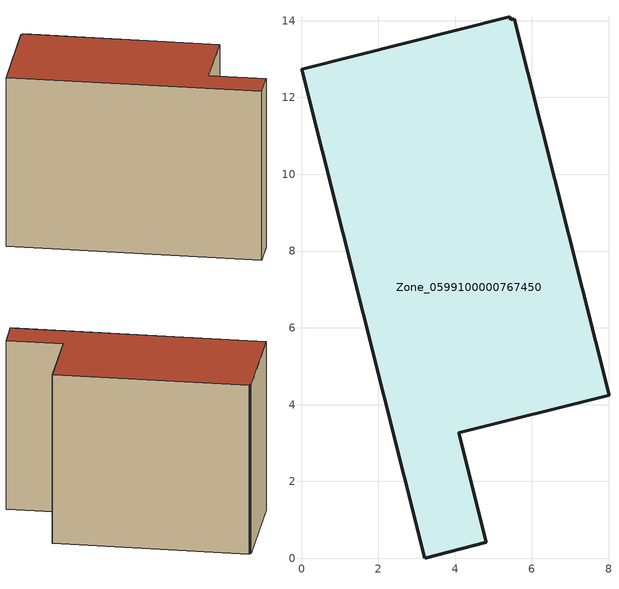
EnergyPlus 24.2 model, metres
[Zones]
Zone_0599100000767450
 floor ground (C_G): 0,12.74 5.42,14.1 5.44,14.03 5.54,14.05 8.01,4.24 4.1,3.26 4.81,0.42 3.2,0 z0
 wall outside (C_F): 3.2,0 4.81,0.42 4.1,3.26 8.01,4.24 5.54,14.05 5.44,14.03 5.42,14.1 0,12.74 3.2,0 z0:9.34
 roof outside (C_R): 5.42,14.1 0,12.74 3.2,0 4.81,0.42 4.1,3.26 8.01,4.24 5.54,14.05 5.44,14.03 z9.34
[BUILDING]
Pand.0599100000767450: North Axis=0; Terrain=City; Loads Convergence Tolerance Value=0.04; Temperature Convergence Tolerance Value=0.4; Solar Distribution=FullExterior; Maximum Number of Warmup Days=25; Minimum Number of Warmup Days=1
[Site:Location]
Rotterdam.The.Hague.AP_ZH_NLD Design_Conditions: Latitude=51.96; Longitude=4.45; Time Zone=1; Elevation=-4.5
[SITE:GROUNDTEMPERATURE:BUILDINGSURFACE]
18, 18, 18, 18, 18, 18, 18, 18, 18, 18, 18, 18
[MATERIAL] Thermal Absorptance=0.9; Solar Absorptance=0.7; Visible Absorptance=0.7
Name | Roughness | Thickness | Conductivity | Density | Specific Heat
G.TI.2006-2014 | MediumSmooth | 0.15 | 0.06 | 540 | 1210
F.TI.2006-2014 | Rough | 0.3 | 0.12 | 1920 | 840
R.TI.2006-2014 | MediumRough | 0.2 | 0.08 | 1500 | 1000
[CONSTRUCTION]
C_G: G.TI.2006-2014
C_F: F.TI.2006-2014
C_R: R.TI.2006-2014
[ZONE]
Zone_0599100000767450: Type=1; Multiplier=1; Ceiling Height=Autocalculate; Volume=Autocalculate; Floor Area=autocalculate; Part of Total Floor Area=Yes
[ZONEINFILTRATION:DESIGNFLOWRATE]
Infil_Zone_0599100000767450: Zone or ZoneList or Space or SpaceList=Zone_0599100000767450; Schedule=AlwaysOn; Design Flow Rate Calculation Method=Flow/Area; Flow Rate per Floor Area=0.0015; Constant Term Coefficient=1; Temperature Term Coefficient=0; Velocity Term Coefficient=0; Velocity Squared Term Coefficient=0
[HVACTEMPLATE:ZONE:IDEALLOADSAIRSYSTEM]
Zone_0599100000767450: Maximum Heating Supply Air Temperature=50; Minimum Cooling Supply Air Temperature=13; Maximum Heating Supply Air Humidity Ratio=0.0156; Minimum Cooling Supply Air Humidity Ratio=0.0077; Heating Limit=NoLimit; Cooling Limit=NoLimit; Dehumidification Control Type=ConstantSensibleHeatRatio; Cooling Sensible Heat Ratio=0.7; Dehumidification Setpoint=60; Humidification Control Type=None; Humidification Setpoint=30; Outdoor Air Method=None; Outdoor Air Flow Rate per Person=0.00944; Outdoor Air Flow Rate per Zone Floor Area=0; Outdoor Air Flow Rate per Zone=0; Demand Controlled Ventilation Type=None; Outdoor Air Economizer Type=NoEconomizer; Heat Recovery Type=None; Sensible Heat Recovery Effectiveness=0.7; Latent Heat Recovery Effectiveness=0.65
[ZONECONTROL:THERMOSTAT]
ThermostatControl_Zone_0599100000767450: Zone or ZoneList=Zone_0599100000767450; Control Type Schedule=DualSetpointControlType; Control 1=Thermostat_Zone_0599100000767450; Temperature Difference Between Cutout And Setpoint=0
[THERMOSTATSETPOINT:DUALSETPOINT]
Thermostat_Zone_0599100000767450: Heating Setpoint Temperature Schedule=HeatingSetpoint_Zone_0599100000767450; Cooling Setpoint Temperature Schedule=CoolingSetpoint_Zone_0599100000767450
[SCHEDULE:COMPACT]
HeatingSetpoint_Zone_0599100000767450: Through: 12/31, For: AllDays, Until: 24:00, 21
CoolingSetpoint_Zone_0599100000767450: Through: 12/31, For: AllDays, Until: 24:00, 24
DualSetpointControlType: Through: 12/31, For: AllDays, Until: 24:00, 4
AlwaysOn: Through: 12/31, For: AllDays, Until: 24:00, 1
